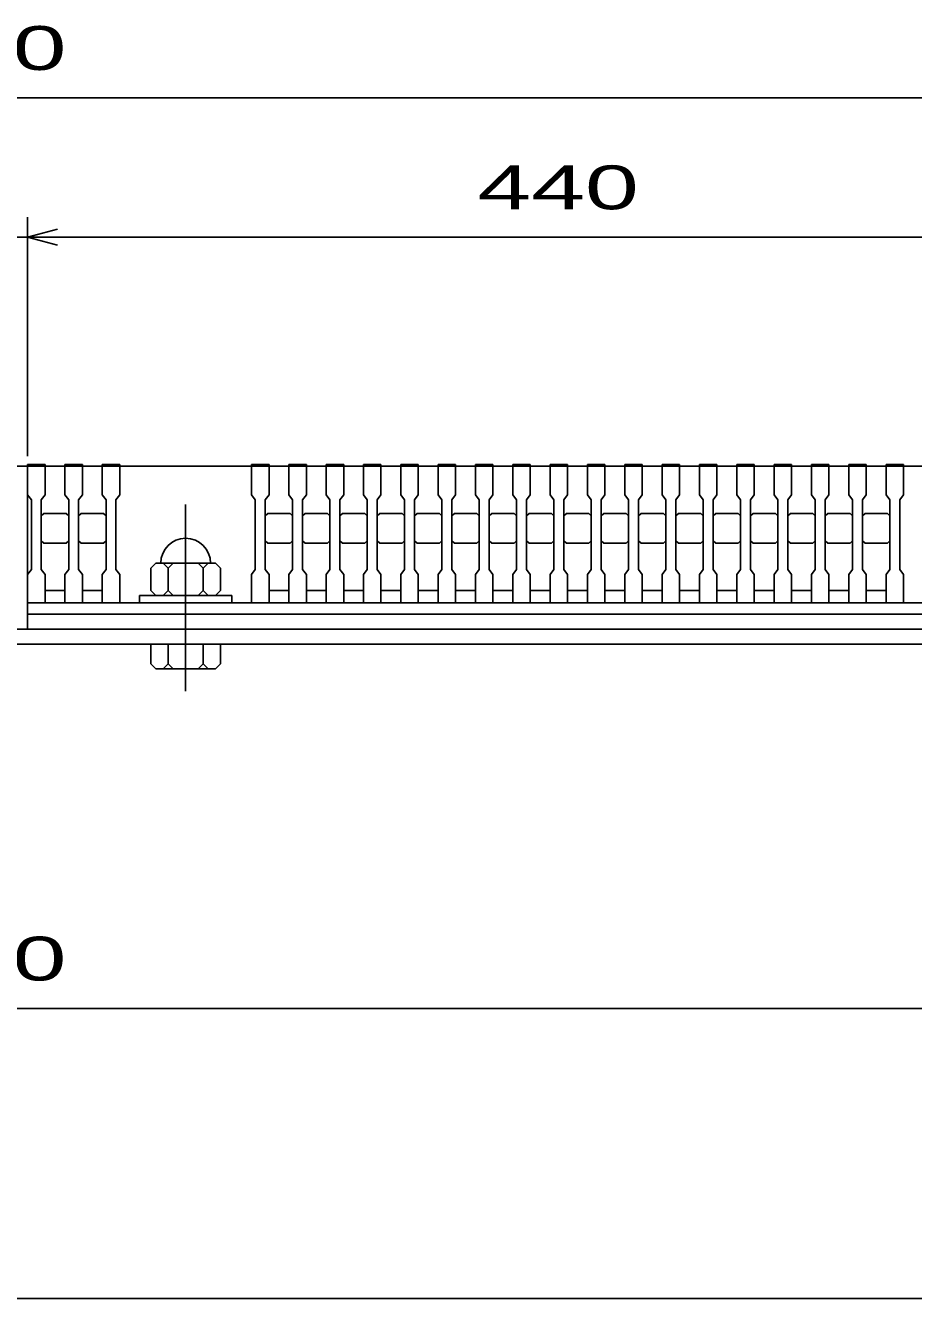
# Model space of a CAD drawing. Units: millimetres, scale not verified. Extents: x -1456 to 1385, y -1026 to 843.
# Drawn here: x -671 to -314, y -917 to -406 of the extents above; entities that cross this region are included whole.
import ezdxf
from ezdxf.enums import TextEntityAlignment as Align

# ---------------------------------------------------------------- set-up
doc = ezdxf.new("R2010")
doc.units = ezdxf.units.MM
doc.header["$LTSCALE"] = 8
doc.linetypes.add('CHAIN', pattern=[18.5, 12, -1.5, 3.5, -1.5])
for name, color, linetype, lineweight in [('0_2', 150, 'Continuous', 25), ('16', 3, 'Continuous', 25), ('19', 6, 'Continuous', 25), ('22', 4, 'Continuous', 25)]:
    doc.layers.add(name, color=color, linetype=linetype, lineweight=lineweight)
doc.styles.add('ベクトル', font='')
doc.styles.get('ベクトル').set_extended_font_data('ベクトル')

msp = doc.modelspace()

# ---------------------------------------------------------------- linework, layer by layer
at = {"layer": '0_2'}
msp.add_line((1384.8, -917.2), (-1383.2, -917.2), dxfattribs=at)
at = {"layer": '16'}
for p, q in [((-670, -582.7), (-670, -582)), ((-670, -582), (-663, -582)), ((-670, -582.7), (-670, -594.2)), ((-663, -582.7), (-670, -582.7)), ((-670, -582.7), (-670, -632.7)), ((-670, -582.7), (-230, -582.7)), ((-663, -582), (-663, -582.7)), ((-663, -594.2), (-663, -582.7)), ((-655, -582.7), (-655, -582)), ((-655, -582), (-648, -582)), ((-655, -582.7), (-655, -594.2)), ((-648, -582.7), (-655, -582.7)), ((-648, -582), (-648, -582.7)), ((-648, -594.2), (-648, -582.7)), ((-640, -582.7), (-640, -582)), ((-640, -582), (-633, -582)), ((-640, -582.7), (-640, -594.2)), ((-633, -582.7), (-640, -582.7)), ((-633, -582), (-633, -582.7)), ((-633, -594.2), (-633, -582.7)), ((-633, -582.7), (-580, -582.7)), ((-580, -582.7), (-580, -582)), ((-580, -582), (-573, -582)), ((-580, -582.7), (-580, -594.2)), ((-573, -582.7), (-580, -582.7)), ((-573, -582), (-573, -582.7)), ((-573, -594.2), (-573, -582.7)), ((-565, -582.7), (-565, -582)), ((-565, -582), (-558, -582)), ((-565, -582.7), (-565, -594.2)), ((-558, -582.7), (-565, -582.7)), ((-558, -582), (-558, -582.7)), ((-558, -594.2), (-558, -582.7)), ((-550, -582.7), (-550, -582)), ((-550, -582), (-543, -582)), ((-550, -582.7), (-550, -594.2)), ((-543, -582.7), (-550, -582.7)), ((-543, -582), (-543, -582.7)), ((-543, -594.2), (-543, -582.7)), ((-535, -582.7), (-535, -582)), ((-535, -582), (-528, -582)), ((-535, -582.7), (-535, -594.2)), ((-528, -582.7), (-535, -582.7)), ((-528, -582), (-528, -582.7)), ((-528, -594.2), (-528, -582.7)), ((-520, -582.7), (-520, -582)), ((-520, -582), (-513, -582)), ((-520, -582.7), (-520, -594.2)), ((-513, -582.7), (-520, -582.7)), ((-513, -582), (-513, -582.7)), ((-513, -594.2), (-513, -582.7)), ((-505, -582.7), (-505, -582)), ((-505, -582), (-498, -582)), ((-505, -582.7), (-505, -594.2)), ((-498, -582.7), (-505, -582.7)), ((-498, -582), (-498, -582.7)), ((-498, -594.2), (-498, -582.7)), ((-490, -582.7), (-490, -582)), ((-490, -582), (-483, -582)), ((-490, -582.7), (-490, -594.2)), ((-483, -582.7), (-490, -582.7)), ((-483, -582), (-483, -582.7)), ((-483, -594.2), (-483, -582.7)), ((-475, -582.7), (-475, -582)), ((-475, -582), (-468, -582)), ((-475, -582.7), (-475, -594.2)), ((-468, -582.7), (-475, -582.7)), ((-468, -582), (-468, -582.7)), ((-468, -594.2), (-468, -582.7)), ((-460, -582.7), (-460, -582)), ((-460, -582), (-453, -582)), ((-460, -582.7), (-460, -594.2)), ((-453, -582.7), (-460, -582.7)), ((-453, -582), (-453, -582.7)), ((-453, -594.2), (-453, -582.7)), ((-445, -582.7), (-445, -582)), ((-445, -582), (-438, -582)), ((-445, -582.7), (-445, -594.2)), ((-438, -582.7), (-445, -582.7)), ((-438, -582), (-438, -582.7)), ((-438, -594.2), (-438, -582.7)), ((-430, -582.7), (-430, -582)), ((-430, -582), (-423, -582)), ((-430, -582.7), (-430, -594.2)), ((-423, -582.7), (-430, -582.7)), ((-423, -582), (-423, -582.7)), ((-423, -594.2), (-423, -582.7)), ((-415, -582.7), (-415, -582)), ((-415, -582), (-408, -582)), ((-415, -582.7), (-415, -594.2)), ((-408, -582.7), (-415, -582.7)), ((-408, -582), (-408, -582.7)), ((-408, -594.2), (-408, -582.7)), ((-400, -582.7), (-400, -582)), ((-400, -582), (-393, -582)), ((-400, -582.7), (-400, -594.2)), ((-393, -582.7), (-400, -582.7)), ((-393, -582), (-393, -582.7)), ((-393, -594.2), (-393, -582.7)), ((-385, -582.7), (-385, -582)), ((-385, -582), (-378, -582)), ((-385, -582.7), (-385, -594.2)), ((-378, -582.7), (-385, -582.7)), ((-378, -582), (-378, -582.7)), ((-378, -594.2), (-378, -582.7)), ((-370, -582.7), (-370, -582)), ((-370, -582), (-363, -582)), ((-370, -582.7), (-370, -594.2)), ((-363, -582.7), (-370, -582.7)), ((-363, -582), (-363, -582.7)), ((-363, -594.2), (-363, -582.7)), ((-355, -582.7), (-355, -582)), ((-355, -582), (-348, -582)), ((-355, -582.7), (-355, -594.2)), ((-348, -582.7), (-355, -582.7)), ((-348, -582), (-348, -582.7)), ((-348, -594.2), (-348, -582.7)), ((-340, -582.7), (-340, -582)), ((-340, -582), (-333, -582)), ((-340, -582.7), (-340, -594.2)), ((-333, -582.7), (-340, -582.7)), ((-333, -582), (-333, -582.7)), ((-333, -594.2), (-333, -582.7)), ((-325, -582.7), (-325, -582)), ((-325, -582), (-318, -582)), ((-325, -582.7), (-325, -594.2)), ((-318, -582.7), (-325, -582.7)), ((-318, -582), (-318, -582.7)), ((-318, -594.2), (-318, -582.7)), ((-318, -582.7), (-265, -582.7)), ((-670, -594.2), (-668.5, -596.2)), ((-668.5, -596.2), (-668.5, -624.2)), ((-664.5, -596.2), (-663, -594.2)), ((-664.5, -624.2), (-664.5, -596.2)), ((-655, -594.2), (-653.5, -596.2)), ((-653.5, -596.2), (-653.5, -624.2)), ((-649.5, -596.2), (-648, -594.2)), ((-649.5, -624.2), (-649.5, -596.2)), ((-640, -594.2), (-638.5, -596.2)), ((-638.5, -596.2), (-638.5, -624.2)), ((-634.5, -596.2), (-633, -594.2)), ((-634.5, -624.2), (-634.5, -596.2)), ((-580, -594.2), (-578.5, -596.2)), ((-578.5, -596.2), (-578.5, -624.2)), ((-574.5, -596.2), (-573, -594.2)), ((-574.5, -624.2), (-574.5, -596.2)), ((-565, -594.2), (-563.5, -596.2)), ((-563.5, -596.2), (-563.5, -624.2)), ((-559.5, -596.2), (-558, -594.2)), ((-559.5, -624.2), (-559.5, -596.2)), ((-550, -594.2), (-548.5, -596.2)), ((-548.5, -596.2), (-548.5, -624.2)), ((-544.5, -596.2), (-543, -594.2)), ((-544.5, -624.2), (-544.5, -596.2)), ((-535, -594.2), (-533.5, -596.2)), ((-533.5, -596.2), (-533.5, -624.2)), ((-529.5, -596.2), (-528, -594.2)), ((-529.5, -624.2), (-529.5, -596.2)), ((-520, -594.2), (-518.5, -596.2)), ((-518.5, -596.2), (-518.5, -624.2)), ((-514.5, -596.2), (-513, -594.2)), ((-514.5, -624.2), (-514.5, -596.2)), ((-505, -594.2), (-503.5, -596.2)), ((-503.5, -596.2), (-503.5, -624.2)), ((-499.5, -596.2), (-498, -594.2)), ((-499.5, -624.2), (-499.5, -596.2)), ((-490, -594.2), (-488.5, -596.2)), ((-488.5, -596.2), (-488.5, -624.2)), ((-484.5, -596.2), (-483, -594.2)), ((-484.5, -624.2), (-484.5, -596.2)), ((-475, -594.2), (-473.5, -596.2)), ((-473.5, -596.2), (-473.5, -624.2)), ((-469.5, -596.2), (-468, -594.2)), ((-469.5, -624.2), (-469.5, -596.2)), ((-460, -594.2), (-458.5, -596.2)), ((-458.5, -596.2), (-458.5, -624.2)), ((-454.5, -596.2), (-453, -594.2)), ((-454.5, -624.2), (-454.5, -596.2)), ((-445, -594.2), (-443.5, -596.2)), ((-443.5, -596.2), (-443.5, -624.2)), ((-439.5, -596.2), (-438, -594.2)), ((-439.5, -624.2), (-439.5, -596.2)), ((-430, -594.2), (-428.5, -596.2)), ((-428.5, -596.2), (-428.5, -624.2)), ((-424.5, -596.2), (-423, -594.2)), ((-424.5, -624.2), (-424.5, -596.2)), ((-415, -594.2), (-413.5, -596.2)), ((-413.5, -596.2), (-413.5, -624.2)), ((-409.5, -596.2), (-408, -594.2)), ((-409.5, -624.2), (-409.5, -596.2)), ((-400, -594.2), (-398.5, -596.2)), ((-398.5, -596.2), (-398.5, -624.2)), ((-394.5, -596.2), (-393, -594.2)), ((-394.5, -624.2), (-394.5, -596.2)), ((-385, -594.2), (-383.5, -596.2)), ((-383.5, -596.2), (-383.5, -624.2)), ((-379.5, -596.2), (-378, -594.2)), ((-379.5, -624.2), (-379.5, -596.2)), ((-370, -594.2), (-368.5, -596.2)), ((-368.5, -596.2), (-368.5, -624.2)), ((-364.5, -596.2), (-363, -594.2)), ((-364.5, -624.2), (-364.5, -596.2)), ((-355, -594.2), (-353.5, -596.2)), ((-353.5, -596.2), (-353.5, -624.2)), ((-349.5, -596.2), (-348, -594.2)), ((-349.5, -624.2), (-349.5, -596.2)), ((-340, -594.2), (-338.5, -596.2)), ((-338.5, -596.2), (-338.5, -624.2)), ((-334.5, -596.2), (-333, -594.2)), ((-334.5, -624.2), (-334.5, -596.2)), ((-325, -594.2), (-323.5, -596.2)), ((-323.5, -596.2), (-323.5, -624.2)), ((-319.5, -596.2), (-318, -594.2)), ((-319.5, -624.2), (-319.5, -596.2)), ((-664.5, -602.7), (-663.5, -601.7)), ((-663.5, -601.7), (-654.5, -601.7)), ((-654.5, -601.7), (-653.5, -602.7)), ((-649.5, -602.7), (-648.5, -601.7)), ((-648.5, -601.7), (-639.5, -601.7)), ((-639.5, -601.7), (-638.5, -602.7)), ((-574.5, -602.7), (-573.5, -601.7)), ((-573.5, -601.7), (-564.5, -601.7)), ((-564.5, -601.7), (-563.5, -602.7)), ((-559.5, -602.7), (-558.5, -601.7)), ((-558.5, -601.7), (-549.5, -601.7)), ((-549.5, -601.7), (-548.5, -602.7)), ((-544.5, -602.7), (-543.5, -601.7)), ((-543.5, -601.7), (-534.5, -601.7)), ((-534.5, -601.7), (-533.5, -602.7)), ((-529.5, -602.7), (-528.5, -601.7)), ((-528.5, -601.7), (-519.5, -601.7)), ((-519.5, -601.7), (-518.5, -602.7)), ((-514.5, -602.7), (-513.5, -601.7)), ((-513.5, -601.7), (-504.5, -601.7)), ((-504.5, -601.7), (-503.5, -602.7)), ((-499.5, -602.7), (-498.5, -601.7)), ((-498.5, -601.7), (-489.5, -601.7)), ((-489.5, -601.7), (-488.5, -602.7)), ((-484.5, -602.7), (-483.5, -601.7)), ((-483.5, -601.7), (-474.5, -601.7)), ((-474.5, -601.7), (-473.5, -602.7)), ((-469.5, -602.7), (-468.5, -601.7)), ((-468.5, -601.7), (-459.5, -601.7)), ((-459.5, -601.7), (-458.5, -602.7)), ((-454.5, -602.7), (-453.5, -601.7)), ((-453.5, -601.7), (-444.5, -601.7)), ((-444.5, -601.7), (-443.5, -602.7)), ((-439.5, -602.7), (-438.5, -601.7)), ((-438.5, -601.7), (-429.5, -601.7)), ((-429.5, -601.7), (-428.5, -602.7)), ((-424.5, -602.7), (-423.5, -601.7)), ((-423.5, -601.7), (-414.5, -601.7)), ((-414.5, -601.7), (-413.5, -602.7)), ((-409.5, -602.7), (-408.5, -601.7)), ((-408.5, -601.7), (-399.5, -601.7)), ((-399.5, -601.7), (-398.5, -602.7)), ((-394.5, -602.7), (-393.5, -601.7)), ((-393.5, -601.7), (-384.5, -601.7)), ((-384.5, -601.7), (-383.5, -602.7)), ((-379.5, -602.7), (-378.5, -601.7)), ((-378.5, -601.7), (-369.5, -601.7)), ((-369.5, -601.7), (-368.5, -602.7)), ((-364.5, -602.7), (-363.5, -601.7)), ((-363.5, -601.7), (-354.5, -601.7)), ((-354.5, -601.7), (-353.5, -602.7)), ((-349.5, -602.7), (-348.5, -601.7)), ((-348.5, -601.7), (-339.5, -601.7)), ((-339.5, -601.7), (-338.5, -602.7)), ((-334.5, -602.7), (-333.5, -601.7)), ((-333.5, -601.7), (-324.5, -601.7)), ((-324.5, -601.7), (-323.5, -602.7)), ((-663.5, -613.7), (-664.5, -612.7)), ((-654.5, -613.7), (-663.5, -613.7)), ((-653.5, -612.7), (-654.5, -613.7)), ((-648.5, -613.7), (-649.5, -612.7)), ((-639.5, -613.7), (-648.5, -613.7)), ((-638.5, -612.7), (-639.5, -613.7)), ((-573.5, -613.7), (-574.5, -612.7)), ((-564.5, -613.7), (-573.5, -613.7)), ((-563.5, -612.7), (-564.5, -613.7)), ((-558.5, -613.7), (-559.5, -612.7)), ((-549.5, -613.7), (-558.5, -613.7)), ((-548.5, -612.7), (-549.5, -613.7)), ((-543.5, -613.7), (-544.5, -612.7)), ((-534.5, -613.7), (-543.5, -613.7)), ((-533.5, -612.7), (-534.5, -613.7)), ((-528.5, -613.7), (-529.5, -612.7)), ((-519.5, -613.7), (-528.5, -613.7)), ((-518.5, -612.7), (-519.5, -613.7)), ((-513.5, -613.7), (-514.5, -612.7)), ((-504.5, -613.7), (-513.5, -613.7)), ((-503.5, -612.7), (-504.5, -613.7)), ((-498.5, -613.7), (-499.5, -612.7)), ((-489.5, -613.7), (-498.5, -613.7)), ((-488.5, -612.7), (-489.5, -613.7)), ((-483.5, -613.7), (-484.5, -612.7)), ((-474.5, -613.7), (-483.5, -613.7)), ((-473.5, -612.7), (-474.5, -613.7)), ((-468.5, -613.7), (-469.5, -612.7)), ((-459.5, -613.7), (-468.5, -613.7)), ((-458.5, -612.7), (-459.5, -613.7)), ((-453.5, -613.7), (-454.5, -612.7)), ((-444.5, -613.7), (-453.5, -613.7)), ((-443.5, -612.7), (-444.5, -613.7)), ((-438.5, -613.7), (-439.5, -612.7)), ((-429.5, -613.7), (-438.5, -613.7)), ((-428.5, -612.7), (-429.5, -613.7)), ((-423.5, -613.7), (-424.5, -612.7)), ((-414.5, -613.7), (-423.5, -613.7)), ((-413.5, -612.7), (-414.5, -613.7)), ((-408.5, -613.7), (-409.5, -612.7)), ((-399.5, -613.7), (-408.5, -613.7)), ((-398.5, -612.7), (-399.5, -613.7)), ((-393.5, -613.7), (-394.5, -612.7)), ((-384.5, -613.7), (-393.5, -613.7)), ((-383.5, -612.7), (-384.5, -613.7)), ((-378.5, -613.7), (-379.5, -612.7)), ((-369.5, -613.7), (-378.5, -613.7)), ((-368.5, -612.7), (-369.5, -613.7)), ((-363.5, -613.7), (-364.5, -612.7)), ((-354.5, -613.7), (-363.5, -613.7)), ((-353.5, -612.7), (-354.5, -613.7)), ((-348.5, -613.7), (-349.5, -612.7)), ((-339.5, -613.7), (-348.5, -613.7)), ((-338.5, -612.7), (-339.5, -613.7)), ((-333.5, -613.7), (-334.5, -612.7)), ((-324.5, -613.7), (-333.5, -613.7)), ((-323.5, -612.7), (-324.5, -613.7)), ((-618.5, -621.7), (-620.5, -623.7)), ((-620.5, -623.7), (-620.5, -632.7)), ((-594.5, -621.7), (-618.5, -621.7)), ((-613.5, -623.7), (-615.5, -621.7)), ((-611.5, -621.7), (-613.5, -623.7)), ((-613.5, -632.7), (-613.5, -623.7)), ((-599.5, -623.7), (-601.5, -621.7)), ((-597.5, -621.7), (-599.5, -623.7)), ((-599.5, -632.7), (-599.5, -623.7)), ((-592.5, -623.7), (-594.5, -621.7)), ((-592.5, -632.7), (-592.5, -623.7)), ((-668.5, -624.2), (-670, -626.2)), ((-670, -626.2), (-670, -637.7)), ((-663, -626.2), (-664.5, -624.2)), ((-663, -637.7), (-663, -626.2)), ((-653.5, -624.2), (-655, -626.2)), ((-655, -626.2), (-655, -637.7)), ((-648, -626.2), (-649.5, -624.2)), ((-648, -637.7), (-648, -626.2)), ((-638.5, -624.2), (-640, -626.2)), ((-640, -626.2), (-640, -637.7)), ((-633, -626.2), (-634.5, -624.2)), ((-633, -637.7), (-633, -626.2)), ((-578.5, -624.2), (-580, -626.2)), ((-580, -626.2), (-580, -637.7)), ((-573, -626.2), (-574.5, -624.2)), ((-573, -637.7), (-573, -626.2)), ((-563.5, -624.2), (-565, -626.2)), ((-565, -626.2), (-565, -637.7)), ((-558, -626.2), (-559.5, -624.2)), ((-558, -637.7), (-558, -626.2)), ((-548.5, -624.2), (-550, -626.2)), ((-550, -626.2), (-550, -637.7)), ((-543, -626.2), (-544.5, -624.2)), ((-543, -637.7), (-543, -626.2)), ((-533.5, -624.2), (-535, -626.2)), ((-535, -626.2), (-535, -637.7)), ((-528, -626.2), (-529.5, -624.2)), ((-528, -637.7), (-528, -626.2)), ((-518.5, -624.2), (-520, -626.2)), ((-520, -626.2), (-520, -637.7)), ((-513, -626.2), (-514.5, -624.2)), ((-513, -637.7), (-513, -626.2)), ((-503.5, -624.2), (-505, -626.2)), ((-505, -626.2), (-505, -637.7)), ((-498, -626.2), (-499.5, -624.2)), ((-498, -637.7), (-498, -626.2)), ((-488.5, -624.2), (-490, -626.2)), ((-490, -626.2), (-490, -637.7)), ((-483, -626.2), (-484.5, -624.2)), ((-483, -637.7), (-483, -626.2)), ((-473.5, -624.2), (-475, -626.2)), ((-475, -626.2), (-475, -637.7)), ((-468, -626.2), (-469.5, -624.2)), ((-468, -637.7), (-468, -626.2)), ((-458.5, -624.2), (-460, -626.2)), ((-460, -626.2), (-460, -637.7)), ((-453, -626.2), (-454.5, -624.2)), ((-453, -637.7), (-453, -626.2)), ((-443.5, -624.2), (-445, -626.2)), ((-445, -626.2), (-445, -637.7)), ((-438, -626.2), (-439.5, -624.2)), ((-438, -637.7), (-438, -626.2)), ((-428.5, -624.2), (-430, -626.2)), ((-430, -626.2), (-430, -637.7)), ((-423, -626.2), (-424.5, -624.2)), ((-423, -637.7), (-423, -626.2)), ((-413.5, -624.2), (-415, -626.2)), ((-415, -626.2), (-415, -637.7)), ((-408, -626.2), (-409.5, -624.2)), ((-408, -637.7), (-408, -626.2)), ((-398.5, -624.2), (-400, -626.2)), ((-400, -626.2), (-400, -637.7)), ((-393, -626.2), (-394.5, -624.2)), ((-393, -637.7), (-393, -626.2)), ((-383.5, -624.2), (-385, -626.2)), ((-385, -626.2), (-385, -637.7)), ((-378, -626.2), (-379.5, -624.2)), ((-378, -637.7), (-378, -626.2)), ((-368.5, -624.2), (-370, -626.2)), ((-370, -626.2), (-370, -637.7)), ((-363, -626.2), (-364.5, -624.2)), ((-363, -637.7), (-363, -626.2)), ((-353.5, -624.2), (-355, -626.2)), ((-355, -626.2), (-355, -637.7)), ((-348, -626.2), (-349.5, -624.2)), ((-348, -637.7), (-348, -626.2)), ((-338.5, -624.2), (-340, -626.2)), ((-340, -626.2), (-340, -637.7)), ((-333, -626.2), (-334.5, -624.2)), ((-333, -637.7), (-333, -626.2)), ((-323.5, -624.2), (-325, -626.2)), ((-325, -626.2), (-325, -637.7)), ((-318, -626.2), (-319.5, -624.2)), ((-318, -637.7), (-318, -626.2)), ((-663, -632.7), (-655, -632.7)), ((-648, -632.7), (-640, -632.7)), ((-620.5, -632.7), (-618.5, -634.7)), ((-615.5, -634.7), (-613.5, -632.7)), ((-613.5, -632.7), (-611.5, -634.7)), ((-601.5, -634.7), (-599.5, -632.7)), ((-599.5, -632.7), (-597.5, -634.7)), ((-594.5, -634.7), (-592.5, -632.7)), ((-573, -632.7), (-565, -632.7)), ((-558, -632.7), (-550, -632.7)), ((-543, -632.7), (-535, -632.7)), ((-528, -632.7), (-520, -632.7)), ((-513, -632.7), (-505, -632.7)), ((-498, -632.7), (-490, -632.7)), ((-483, -632.7), (-475, -632.7)), ((-468, -632.7), (-460, -632.7)), ((-453, -632.7), (-445, -632.7)), ((-438, -632.7), (-430, -632.7)), ((-423, -632.7), (-415, -632.7)), ((-408, -632.7), (-400, -632.7)), ((-393, -632.7), (-385, -632.7)), ((-378, -632.7), (-370, -632.7)), ((-363, -632.7), (-355, -632.7)), ((-348, -632.7), (-340, -632.7)), ((-333, -632.7), (-325, -632.7)), ((-670, -637.7), (-663, -637.7)), ((-670, -637.7), (-230, -637.7)), ((-670, -642.2), (-670, -637.7)), ((-655, -637.7), (-648, -637.7)), ((-640, -637.7), (-633, -637.7)), ((-580, -637.7), (-633, -637.7)), ((-625, -637.7), (-625, -634.7)), ((-625, -634.7), (-588, -634.7)), ((-588, -637.7), (-625, -637.7)), ((-588, -634.7), (-588, -637.7)), ((-580, -637.7), (-573, -637.7)), ((-565, -637.7), (-558, -637.7)), ((-550, -637.7), (-543, -637.7)), ((-535, -637.7), (-528, -637.7)), ((-520, -637.7), (-513, -637.7)), ((-505, -637.7), (-498, -637.7)), ((-490, -637.7), (-483, -637.7)), ((-475, -637.7), (-468, -637.7)), ((-460, -637.7), (-453, -637.7)), ((-445, -637.7), (-438, -637.7)), ((-430, -637.7), (-423, -637.7)), ((-415, -637.7), (-408, -637.7)), ((-400, -637.7), (-393, -637.7)), ((-385, -637.7), (-378, -637.7)), ((-370, -637.7), (-363, -637.7)), ((-355, -637.7), (-348, -637.7)), ((-340, -637.7), (-333, -637.7)), ((-325, -637.7), (-318, -637.7)), ((-265, -637.7), (-318, -637.7)), ((-230, -642.2), (-670, -642.2)), ((-670, -642.2), (-670, -648.2)), ((-670, -648.2), (-230, -648.2))]:
    msp.add_line(p, q, dxfattribs=at)
at = {"layer": '16', "linetype": 'CHAIN'}
msp.add_line((-606.5, -598.1), (-606.5, -673.1), dxfattribs=at)
at = {"layer": '16'}
msp.add_arc((-606.5, -621.7), 10, 0, 180, dxfattribs=at)
at = {"layer": '19'}
for p, q in [((-675, -582.7), (-670, -582.7)), ((-226, -648.2), (-1134, -648.2)), ((-1140, -654.2), (-220, -654.2)), ((-620.5, -662.2), (-620.5, -654.2)), ((-620.5, -654.2), (-592.5, -654.2)), ((-613.5, -662.2), (-613.5, -654.2)), ((-599.5, -662.2), (-599.5, -654.2)), ((-592.5, -662.2), (-592.5, -654.2)), ((-618.5, -664.2), (-620.5, -662.2)), ((-618.5, -664.2), (-594.5, -664.2)), ((-615.5, -664.2), (-613.5, -662.2)), ((-611.5, -664.2), (-613.5, -662.2)), ((-601.5, -664.2), (-599.5, -662.2)), ((-597.5, -664.2), (-599.5, -662.2)), ((-592.5, -662.2), (-594.5, -664.2))]:
    msp.add_line(p, q, dxfattribs=at)
at = {"layer": '22'}
for p, q in [((-1140, -434.7), (-220, -434.7)), ((-670, -578.7), (-670, -482.7)), ((-675, -490.7), (-670, -490.7)), ((-670, -490.7), (-658, -487.5)), ((-658, -493.9), (-670, -490.7)), ((-670, -490.7), (-230, -490.7)), ((-1080, -800.6), (-280, -800.6))]:
    msp.add_line(p, q, dxfattribs=at)

# ---------------------------------------------------------------- texts
at = {"layer": '22', "color": 2, "style": 'ベクトル', "width": 1.65}
for s, p in [(' 920 ', (-730, -414.7)), (' 440 ', (-500, -470.7)), (' 800 ', (-730, -780.6))]:
    msp.add_text(s, height=17.6, dxfattribs=at).set_placement(p, align=Align.MIDDLE_LEFT)

doc.saveas('drawing.dxf')
